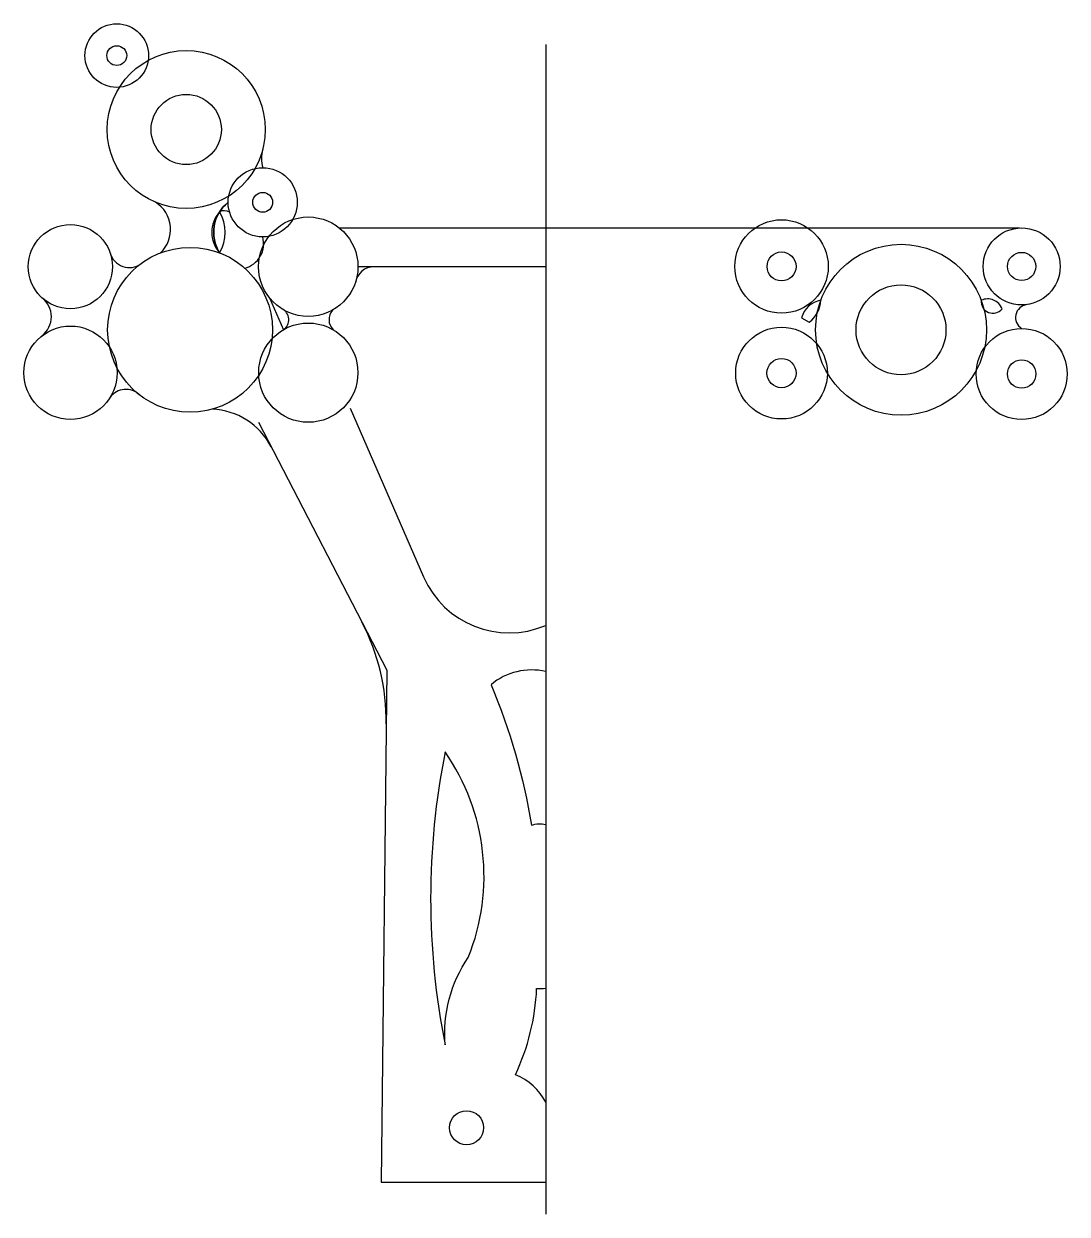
# Model space of a CAD drawing. Header units: millimetres. Extents: x -12.8 to 12.8, y -15.1 to 14.1.
import ezdxf

# ---------------------------------------------------------------- set-up
doc = ezdxf.new("R2010")
doc.units = ezdxf.units.MM

msp = doc.modelspace()

# ---------------------------------------------------------------- linework, layer by layer
for p, q in [((0, 13.638), (0, -15.118)), ((-5.072, 9.129), (11.645, 9.129)), ((0, 8.177), (-4.616, 8.177))]:
    msp.add_line(p, q)
for points in [[(-7.809, 9.76, 0.380449), (-8.018, 8.517, 0.27261), (-8.018, 9.526)], [(-7.774, 9.516, 0.27261), (-8.018, 9.526, 0.380449), (-8.018, 8.517)], [(-6.794, 7.415), (-6.451, 6.626, 0.58453), (-6.488, 7.142)], [(-4.809, 4.702), (-3.005, 0.552, 0.412731), (0, -0.641)], [(0, -1.777, 0.235669), (-1.345, -2.1, -0.05886), (-0.349, -5.557, -0.15799), (0, -5.537)], [(-2.474, -10.958, -0.171149), (-1.904, -8.804, 0.252601), (-2.474, -3.753)], [(0, -12.368, 0.186656), (-0.746, -11.689, 0.099117), (-0.223, -9.568, 0.059202), (0, -9.558)]]:
    msp.add_lwpolyline(points, format="xyb")
for points in [[(-7.809, 9.76, 0.380449), (-8.018, 8.517, -0.380449)], [(6.478, 6.812, 0.226117), (6.763, 7.351, 0.306096), (6.292, 6.917)], [(10.709, 7.351, 0.747858), (11.221, 7.142, 0.431098)], [(-1.904, -8.804, 0.252601), (-2.474, -3.753, 0.098603), (-2.474, -10.958, -0.171149)]]:
    msp.add_lwpolyline(points, format="xyb", close=True)
msp.add_lwpolyline([(-7.061, 4.351), (-3.907, -1.743), (-4.047, -14.33), (0, -14.33)])
for centre, radius in [((-10.547, 13.367), 0.782), ((-10.547, 13.367), 0.244), ((-8.839, 11.55), 1.942), ((-8.839, 11.55), 0.863), ((-6.959, 9.76), 0.85), ((-6.959, 9.76), 0.244), ((-5.838, 8.177), 1.222), ((-11.687, 8.178), 1.035), ((5.798, 8.183), 1.149), ((11.702, 8.183), 0.947), ((-8.745, 6.626), 2.026), ((5.798, 8.183), 0.356), ((8.736, 6.626), 2.101), ((11.702, 8.183), 0.347), ((8.736, 6.626), 1.105), ((-5.838, 5.571), 1.22), ((-11.685, 5.57), 1.148), ((5.798, 5.561), 1.127), ((11.702, 5.539), 1.12), ((5.798, 5.561), 0.359), ((11.702, 5.539), 0.349), ((-1.947, -12.992), 0.419)]:
    msp.add_circle(centre, radius)
for centre, radius, start, end in [((-6.201, 10.836), 0.791, 163.4941, 196.5059), ((-10.015, 9.092), 0.791, 313.3529, 57.7309), ((-7.555, 8.741), 0.619, 284.4215, 15.7935), ((-10.242, 8.637), 0.481, 194.4744, 306.6616), ((-4.219, 7.711), 0.466, 90, 169.6526), ((-12.746, 6.947), 0.59, 307.6244, 52.3893), ((-4.972, 6.877), 0.357, 139.0953, 224.6005), ((11.871, 6.929), 0.319, 97.6903, 237.894), ((-10.323, 4.674), 0.485, 46.9664, 142.3064), ((-8.269, 2.964), 1.711, 27.3641, 87.7474), ((-9.225, -3.006), 5.304, 359.3606, 27.4344)]:
    msp.add_arc(centre, radius, start, end)

doc.saveas('drawing.dxf')
